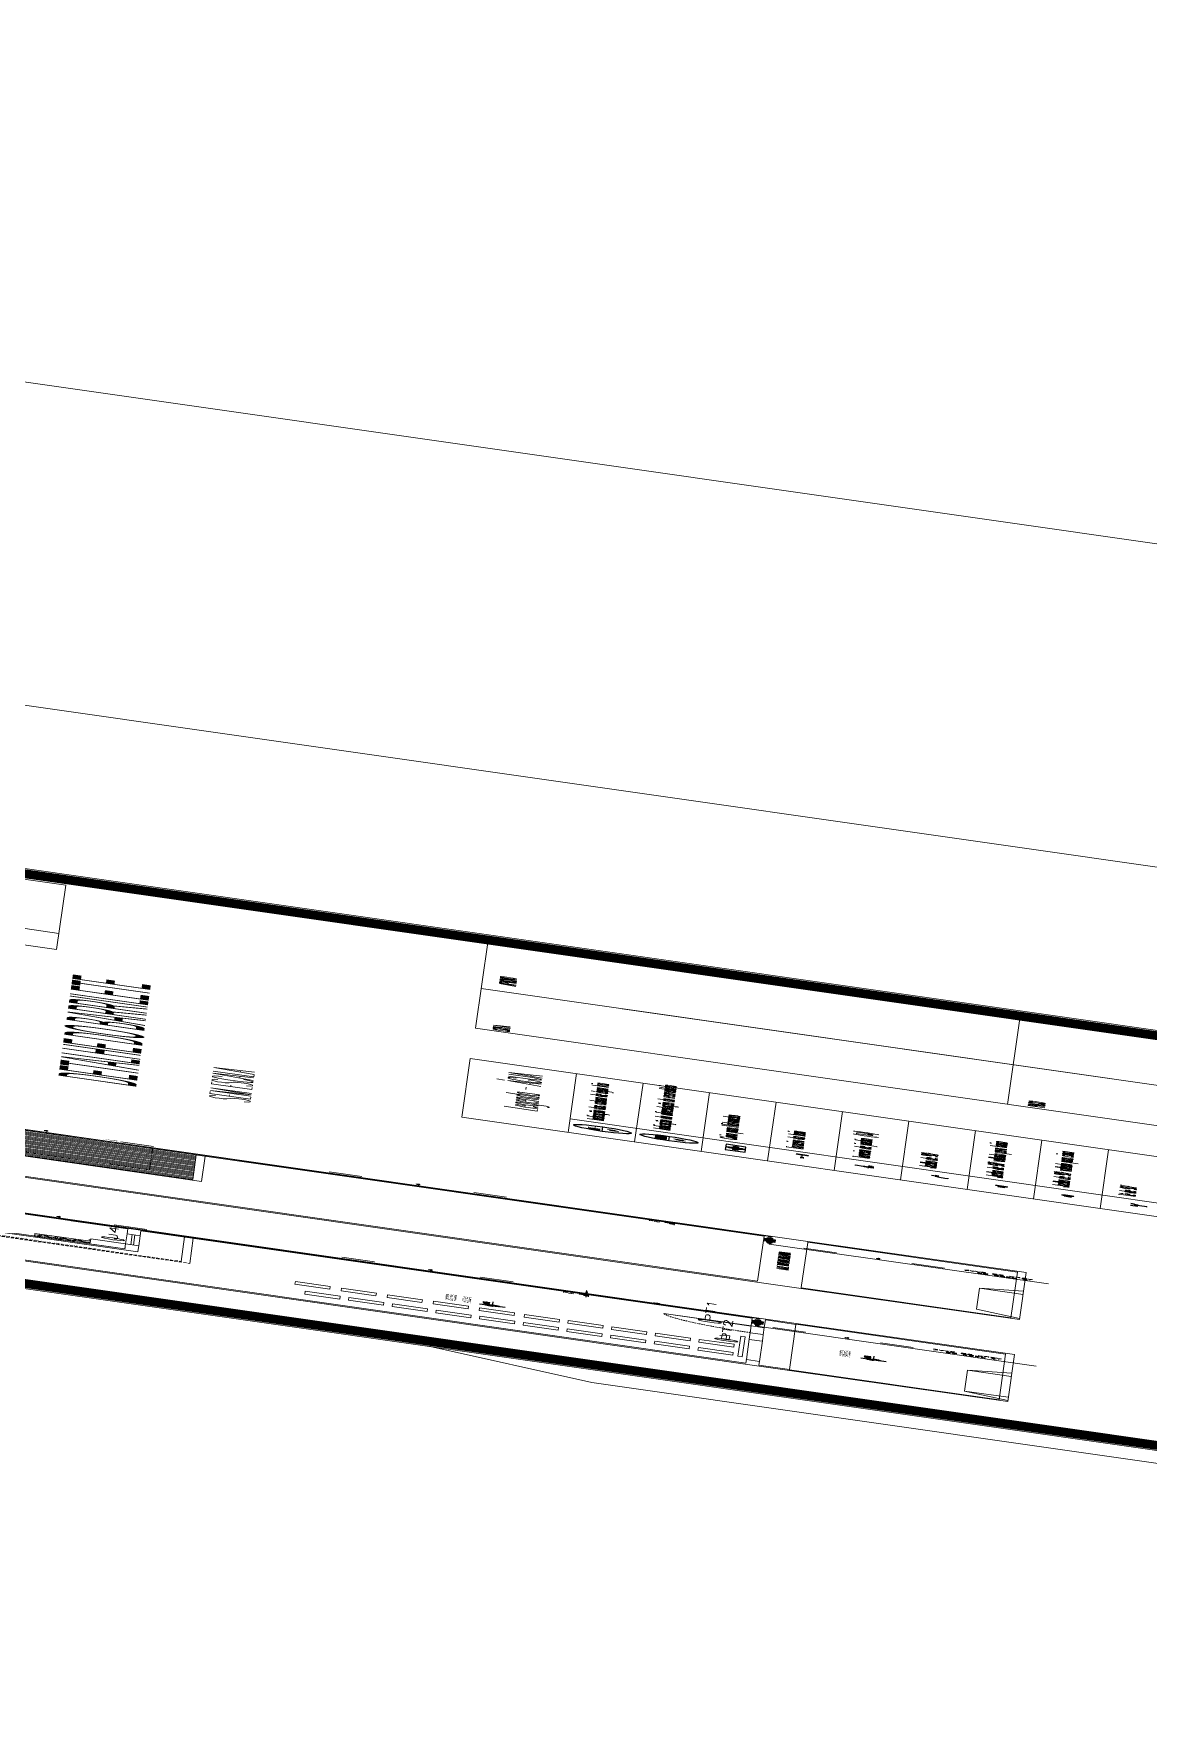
# Model space of a CAD drawing. Header units: millimetres. Extents: x -361192058 to 101130107379, y -14071650034 to 19218552450.
# Drawn here: x -137074 to -136323, y 41818 to 42956 of the extents above; entities that cross this region are included whole.
import ezdxf
from ezdxf.enums import TextEntityAlignment as Align

# ---------------------------------------------------------------- set-up
doc = ezdxf.new("R2010")
doc.units = ezdxf.units.MM
doc.header["$LTSCALE"] = 0.5
doc.linetypes.add('HIDDEN', pattern=[0.375, 0.25, -0.125])
doc.linetypes.add('HIDDEN2', pattern=[0.1875, 0.125, -0.0625])
for name, color, linetype in [('02', 2, 'Continuous'), ('08', 8, 'Continuous'), ('14-04-Texto-04', 3, 'Continuous'), ('ARCO', 7, 'HIDDEN2'), ('CERC02', 3, 'Continuous'), ('CONEXAO_AG_FRIA', 3, 'Continuous'), ('CONEXAO_ESGOTO', 7, 'Continuous'), ('CONEXÃO_HIDRÁULICA', 2, 'Continuous'), ('DIVERSOS', 4, 'Continuous'), ('ESQUADRIAS', 3, 'Continuous'), ('HATCH', 8, 'Continuous'), ('JANELAS_EXTERNO', 1, 'Continuous'), ('JANELAS_INTERNO', 2, 'Continuous'), ('parede', 2, 'Continuous'), ('PISO', 8, 'Continuous'), ('proj', 8, 'HIDDEN'), ('projeção 02', 7, 'HIDDEN2'), ('SIMBOLOS_AGUA', 3, 'Continuous'), ('TEXTO', 3, 'Continuous'), ('texto pequeno', 3, 'Continuous'), ('TEXTO2', 3, 'Continuous'), ('TUBULAÇÃO_HIDRÁULICA', 5, 'Continuous'), ('TXT_0', 7, 'Continuous'), ('TXT_2', 6, 'Continuous')]:
    doc.layers.add(name, color=color, linetype=linetype)
doc.styles.add('ADITIVOCAD', font='ROMANS.shx')
doc.styles.add('ROMANS', font='romans', dxfattribs={"height": 0.1})
doc.styles.add('SANSSERIF', font='sas_____.pfb', dxfattribs={"height": 1})
doc.styles.get("Standard").update_dxf_attribs({"font": 'txt.shx', "height": 0.12})

# ---------------------------------------------------------------- blocks, each defined once
blk = doc.blocks.new('Adh_Afn')
blk.add_line((-0.25, 0), (0.25, 0))
blk.add_circle((0, 0), 0.25)
at = {"flags": 8}
for tag, p in [('$AF', (0, 0.07)), ('$DIAM', (0, -0.091))]:
    blk.add_attdef(tag, text='', height=0.1, dxfattribs=at).set_placement(p, align=Align.MIDDLE)
blk = doc.blocks.new('ADH_HIDROM2')
h = blk.add_hatch(color=256)
edge = h.paths.add_edge_path()
edge.add_arc((-0.112, -0.001), 0.0185, 0, 360)
h = blk.add_hatch(color=256)
edge = h.paths.add_edge_path()
edge.add_arc((0.098, -0.001), 0.0185, 0, 360)
for p, q in [((-0.207, -0.001), (-0.061, -0.001)), ((0.047, -0.001), (0.193, -0.001))]:
    blk.add_line(p, q)
blk.add_lwpolyline([(-0.207, -0.061), (0.193, -0.061), (0.193, 0.059), (-0.207, 0.059)], close=True)
for centre, radius in [((-0.112, -0.001), 0.0185), ((-0.007, -0.001), 0.0539), ((0.098, -0.001), 0.0185)]:
    blk.add_circle(centre, radius)
blk = doc.blocks.new('ADH_TOR_BOIA')
for points in [[(-0.01, 0, 1), (0.01, 0, 1)], [(0.181, 0), (0.256, 0, 1)]]:
    blk.add_hatch(color=256).paths.add_polyline_path(points)
blk.add_line((0.01, 0), (0.256, 0))
for centre, radius in [((0, 0), 0.0103), ((0.219, 0), 0.0375)]:
    blk.add_circle(centre, radius)
blk = doc.blocks.new('ADH_TOR_PRE')
for p, q in [((-0.028, 0.078), (0.028, 0.078)), ((0, 0.032), (0, 0.078)), ((-0.078, 0), (-0.032, 0)), ((0.032, 0), (0.067, 0)), ((0.088, -0.022), (0.088, -0.032))]:
    blk.add_line(p, q)
blk.add_circle((0, 0), 0.0323)
blk.add_arc((0.067, -0.022), 0.0217, 359.6876, 88.1133)
blk = doc.blocks.new('Adh_cx_j90')
blk.add_lwpolyline([(0.078, 0.0225), (0.078, -0.0225), (0.078, 0), (0.06, 0, 0.4142136), (0, -0.06), (0, -0.078), (0.0225, -0.078), (-0.0225, -0.078)], format="xyb")
blk = doc.blocks.new('Adh_cx_j90b')
blk.add_lwpolyline([(-0.068, 0.022), (-0.068, -0.022), (-0.068, 0), (-0.006, 0)])
blk.add_circle((0, 0), 0.0359)
blk = doc.blocks.new('Adh_cx_j90c')
h = blk.add_hatch()
h.set_pattern_fill('_U', color=256, scale=0.003, angle=45, style=0, double=1)
h.set_pattern_definition([(45, (-6.0733674, -5.0413484), (-0.0021213203, 0.0021213203), []), (135, (-6.0733674, -5.0413484), (-0.0021213203, -0.0021213203), [])])
h.paths.add_polyline_path([(-0.017, 0, 1), (0.017, 0, 1)])
blk.add_lwpolyline([(-0.068, 0.022), (-0.068, -0.023), (-0.068, 0), (-0.036, 0)])
for radius in [0.0359, 0.017]:
    blk.add_circle((0, 0), radius)
blk = doc.blocks.new('Adh_cx_te90')
for p, q in [((-0.075, -0.0225), (-0.075, 0.0225)), ((0.075, 0), (-0.075, 0)), ((0, -0.075), (0, 0)), ((0.075, 0), (0.075, 0.0225)), ((0.075, 0.0225), (0.075, -0.0225)), ((-0.0225, -0.075), (0.0225, -0.075))]:
    blk.add_line(p, q)
blk = doc.blocks.new('Adh_hiutiliz')
blk.add_line((0, 0), (0.12, 0))
at = {"flags": 8}
blk.add_attdef('$N', text='', height=0.09, dxfattribs=at).set_placement((0.226, 0.042), align=Align.MIDDLE)
blk = doc.blocks.new('Adc_nivelpl')
h = blk.add_hatch()
h.set_pattern_fill('_U', color=256, scale=0.005, angle=45, style=0, double=1)
h.set_pattern_definition([(45, (-5.8772514, -3.5161936), (-0.003535534, 0.003535534), []), (135, (-5.8772514, -3.5161936), (-0.003535534, -0.003535534), [])])
h.paths.add_polyline_path([(0.195, -0.087, 0.414214), (0.087, -0.195), (0.195, -0.195)])
h.paths.add_polyline_path([(0.195, -0.195), (0.195, -0.304, 0.414214), (0.304, -0.195)])
for p, q in [((0.195, 0), (0.195, -0.391)), ((0.896, -0.195), (0, -0.195))]:
    blk.add_line(p, q)
blk.add_circle((0.195, -0.195), 0.109)
at = {"flags": 8}
blk.add_attdef('NIVEL', (0.364, -0.15), '', height=0.1, dxfattribs=at)
blk = doc.blocks.new('Adh_cx_te90c')
h = blk.add_hatch()
h.set_pattern_fill('_U', color=256, scale=0.002, angle=45, style=0, double=1)
h.set_pattern_definition([(45, (-6.4294139, -5.0577083), (-0.00141421356, 0.00141421356), []), (135, (-6.4294139, -5.0577083), (-0.00141421356, -0.00141421356), [])])
h.paths.add_polyline_path([(-0.017, 0, 1), (0.017, 0, 1)])
for p, q in [((-0.078, 0.022), (-0.078, -0.022)), ((0.078, -0.022), (0.078, 0.022)), ((-0.078, 0), (-0.036, 0)), ((0.036, 0), (0.078, 0))]:
    blk.add_line(p, q)
for radius in [0.0359, 0.017]:
    blk.add_circle((0, 0), radius)
blk = doc.blocks.new('APROVADO QUADRA 21.2 MBVII')
at = {"lineweight": 18}
for p, q in [((4279.785, 2465.041), (4279.785, 2470.18)), ((4289.377, 2465.041), (4289.377, 2470.18)), ((4282.197, 2465.041), (4282.197, 2468.934)), ((4279.785, 2465.041), (4289.377, 2465.041)), ((4263.813, 2460.226), (4272.546, 2460.226)), ((4263.813, 2446.734), (4263.813, 2460.226)), ((4272.546, 2446.734), (4272.546, 2460.226)), ((4263.813, 2459.008), (4272.546, 2459.008)), ((4265.811, 2446.734), (4265.811, 2459.008)), ((4263.813, 2458.247), (4272.546, 2458.247)), ((4263.813, 2457.485), (4272.546, 2457.485)), ((4263.813, 2456.724), (4272.546, 2456.724)), ((4263.813, 2455.963), (4272.546, 2455.963)), ((4263.813, 2455.202), (4272.546, 2455.202)), ((4263.813, 2454.441), (4272.546, 2454.441)), ((4263.813, 2453.68), (4272.546, 2453.68)), ((4263.813, 2452.918), (4272.546, 2452.918))]:
    blk.add_line(p, q, dxfattribs=at)
at = {"color": 8, "lineweight": 18}
for p, q in [((4237.628, 2464.779), (4237.931, 2464.779)), ((4237.628, 2464.756), (4237.628, 2464.779)), ((4237.628, 2464.756), (4237.931, 2464.756)), ((4237.768, 2464.766), (4237.768, 2464.769)), ((4237.79, 2464.769), (4237.768, 2464.769)), ((4237.79, 2464.766), (4237.768, 2464.766)), ((4237.775, 2464.194), (4237.775, 2464.829)), ((4237.783, 2464.194), (4237.783, 2464.829)), ((4237.79, 2464.769), (4237.79, 2464.766)), ((4237.931, 2464.756), (4237.931, 2464.779)), ((4237.628, 2464.594), (4237.931, 2464.594)), ((4237.628, 2464.571), (4237.628, 2464.594)), ((4237.628, 2464.571), (4237.931, 2464.571)), ((4237.63, 2464.657), (4237.924, 2464.726)), ((4237.635, 2464.635), (4237.63, 2464.657)), ((4237.635, 2464.635), (4237.93, 2464.704)), ((4237.79, 2464.685), (4237.768, 2464.68)), ((4237.769, 2464.676), (4237.768, 2464.68)), ((4237.768, 2464.581), (4237.768, 2464.584)), ((4237.79, 2464.584), (4237.768, 2464.584)), ((4237.79, 2464.581), (4237.768, 2464.581)), ((4237.791, 2464.681), (4237.769, 2464.676)), ((4237.79, 2464.685), (4237.791, 2464.681)), ((4237.79, 2464.584), (4237.79, 2464.581)), ((4237.93, 2464.704), (4237.924, 2464.726)), ((4237.931, 2464.571), (4237.931, 2464.594)), ((4237.628, 2464.54), (4237.931, 2464.54)), ((4237.628, 2464.517), (4237.628, 2464.54)), ((4237.628, 2464.517), (4237.931, 2464.517)), ((4237.628, 2464.383), (4237.63, 2464.405)), ((4237.628, 2464.383), (4237.929, 2464.355)), ((4237.63, 2464.436), (4237.924, 2464.505)), ((4237.635, 2464.413), (4237.63, 2464.436)), ((4237.63, 2464.405), (4237.931, 2464.377)), ((4237.635, 2464.413), (4237.93, 2464.483)), ((4237.768, 2464.527), (4237.768, 2464.531)), ((4237.79, 2464.531), (4237.768, 2464.531)), ((4237.79, 2464.527), (4237.768, 2464.527)), ((4237.79, 2464.464), (4237.768, 2464.459)), ((4237.769, 2464.455), (4237.768, 2464.459)), ((4237.791, 2464.381), (4237.768, 2464.383)), ((4237.768, 2464.379), (4237.768, 2464.383)), ((4237.79, 2464.377), (4237.768, 2464.379)), ((4237.791, 2464.46), (4237.769, 2464.455)), ((4237.79, 2464.531), (4237.79, 2464.527)), ((4237.79, 2464.464), (4237.791, 2464.46)), ((4237.791, 2464.381), (4237.79, 2464.377)), ((4237.93, 2464.483), (4237.924, 2464.505)), ((4237.929, 2464.355), (4237.931, 2464.377)), ((4237.931, 2464.517), (4237.931, 2464.54)), ((4237.63, 2464.25), (4237.921, 2464.333)), ((4237.636, 2464.228), (4237.63, 2464.25)), ((4237.636, 2464.228), (4237.927, 2464.311)), ((4237.789, 2464.285), (4237.767, 2464.279)), ((4237.768, 2464.276), (4237.767, 2464.279)), ((4237.79, 2464.282), (4237.768, 2464.276)), ((4237.789, 2464.285), (4237.79, 2464.282)), ((4237.927, 2464.311), (4237.921, 2464.333))]:
    blk.add_line(p, q, dxfattribs=at)
at = {"lineweight": 18}
for points in [[(4114.826, 2517.868), (4314.741, 2517.868), (4314.741, 2359.975), (4114.826, 2359.975)], [(4361.876, 2517.868), (4561.791, 2517.868), (4561.791, 2359.975), (4361.876, 2359.975)]]:
    blk.add_lwpolyline(points, close=True, dxfattribs=at)
at = {"layer": '02', "color": 8, "lineweight": 18}
for p, q in [((4237.584, 2464.83), (4237.584, 2463.794)), ((4237.584, 2464.83), (4237.984, 2464.83)), ((4237.984, 2464.83), (4237.984, 2464.194)), ((4237.984, 2464.194), (4237.584, 2464.194)), ((4237.584, 2464.194), (4237.903, 2464.194)), ((4238.334, 2464.194), (4237.984, 2464.194)), ((4238.334, 2463.794), (4238.334, 2464.194)), ((4237.584, 2463.794), (4238.334, 2463.794))]:
    blk.add_line(p, q, dxfattribs=at)
at = {"layer": '02', "lineweight": 18}
blk.add_line((4277.046, 2460.214), (4277.046, 2439.652), dxfattribs=at)
blk.add_lwpolyline([(4229.721, 2438.839), (4290.921, 2438.839), (4290.921, 2483.389), (4229.721, 2483.389)], close=True, dxfattribs=at)
at = {"layer": '02', "lineweight": 18, "const_width": 0.1}
blk.add_lwpolyline([(4230.471, 2439.589), (4290.171, 2439.589), (4290.171, 2482.639), (4230.471, 2482.639)], close=True, dxfattribs=at)
at = {"layer": '02', "lineweight": 18}
blk.add_lwpolyline([(4229.721, 2438.839), (4227.846, 2438.839), (4227.846, 2458.339), (4229.721, 2460.214), (4230.471, 2460.214)], dxfattribs=at)
at = {"layer": '02', "color": 8, "lineweight": 18}
blk.add_arc((4238.157, 2464.196), 0.0173, 354.5949, 185.4051, dxfattribs=at)
at = {"layer": '08', "color": 8, "lineweight": 18}
for p, q in [((4234.413, 2456.644), (4237.463, 2456.644)), ((4237.463, 2456.494), (4234.413, 2456.494)), ((4234.379, 2454.144), (4234.379, 2453.644)), ((4237.479, 2454.144), (4237.479, 2453.644)), ((4249.671, 2454.144), (4249.671, 2453.644))]:
    blk.add_line(p, q, dxfattribs=at)
at = {"layer": '08', "color": 8, "lineweight": 18, "ltscale": 0.2}
for p, q in [((4233.879, 2456.144), (4240.579, 2456.144)), ((4246.071, 2456.144), (4252.771, 2456.144))]:
    blk.add_line(p, q, dxfattribs=at)
at = {"layer": '08', "color": 8, "lineweight": 18}
for points in [[(4234.77, 2461.302), (4234.77, 2461.702), (4235.17, 2461.702), (4235.17, 2461.302)], [(4236.381, 2461.429), (4236.381, 2461.829), (4235.981, 2461.829), (4235.981, 2461.429)], [(4236.388, 2460.902), (4236.388, 2461.302), (4235.988, 2461.302), (4235.988, 2460.902)], [(4234.77, 2460.802), (4234.77, 2461.202), (4235.17, 2461.202), (4235.17, 2460.802)], [(4236.388, 2460.375), (4236.388, 2460.775), (4235.988, 2460.775), (4235.988, 2460.375)], [(4234.77, 2460.302), (4234.77, 2460.702), (4235.17, 2460.702), (4235.17, 2460.302)], [(4234.77, 2459.802), (4234.77, 2460.202), (4235.17, 2460.202), (4235.17, 2459.802)], [(4236.388, 2459.847), (4236.388, 2460.247), (4235.988, 2460.247), (4235.988, 2459.847)], [(4234.77, 2459.302), (4234.77, 2459.702), (4235.17, 2459.702), (4235.17, 2459.302)], [(4236.381, 2459.32), (4236.381, 2459.72), (4235.981, 2459.72), (4235.981, 2459.32)], [(4234.77, 2458.802), (4234.77, 2459.202), (4235.17, 2459.202), (4235.17, 2458.802)], [(4236.381, 2458.806), (4236.381, 2459.206), (4235.981, 2459.206), (4235.981, 2458.806)], [(4234.77, 2458.302), (4234.77, 2458.702), (4235.17, 2458.702), (4235.17, 2458.302)], [(4236.381, 2458.306), (4236.381, 2458.706), (4235.981, 2458.706), (4235.981, 2458.306)], [(4234.77, 2457.802), (4234.77, 2458.202), (4235.17, 2458.202), (4235.17, 2457.802)], [(4236.381, 2457.806), (4236.381, 2458.206), (4235.981, 2458.206), (4235.981, 2457.806)], [(4234.77, 2457.302), (4234.77, 2457.702), (4235.17, 2457.702), (4235.17, 2457.302)], [(4236.381, 2457.306), (4236.381, 2457.706), (4235.981, 2457.706), (4235.981, 2457.306)], [(4234.77, 2456.802), (4234.77, 2457.202), (4235.17, 2457.202), (4235.17, 2456.802)], [(4236.381, 2456.806), (4236.381, 2457.206), (4235.981, 2457.206), (4235.981, 2456.806)]]:
    blk.add_lwpolyline(points, close=True, dxfattribs=at)
for points in [[(4233.879, 2453.644), (4234.379, 2454.144), (4237.479, 2454.144), (4237.979, 2453.644)], [(4246.071, 2453.644), (4246.571, 2454.144), (4249.671, 2454.144), (4250.171, 2453.644)]]:
    blk.add_lwpolyline(points, dxfattribs=at)
at = {"layer": '14-04-Texto-04', "lineweight": 18}
for p, q in [((4282.947, 2460.214), (4282.947, 2447.667)), ((4282.947, 2447.667), (4282.947, 2458.602))]:
    blk.add_line(p, q, dxfattribs=at)
at = {"layer": 'ARCO', "color": 8, "lineweight": 18}
blk.add_arc((4239.532, 2456.532), 1.122, 97.5018, 174.2431, dxfattribs=at)
at = {"layer": 'CERC02', "lineweight": 18}
for p, q in [((4277.046, 2460.214), (4290.171, 2460.214)), ((4277.046, 2454.123), (4290.171, 2454.123))]:
    blk.add_line(p, q, dxfattribs=at)
at = {"layer": 'CONEXAO_ESGOTO', "lineweight": 18}
for p, q in [((4253.114, 2463.636), (4253.114, 2464.01)), ((4240.901, 2463.578), (4240.901, 2463.952)), ((4253.089, 2461.251), (4253.089, 2461.625)), ((4240.886, 2460.974), (4240.886, 2461.348)), ((4253.089, 2459.597), (4253.089, 2459.971)), ((4240.897, 2459.387), (4240.897, 2459.762)), ((4239.647, 2456.025), (4239.647, 2456.399)), ((4251.85, 2455.803), (4251.85, 2456.177)), ((4239.647, 2454.79), (4239.647, 2455.165)), ((4251.85, 2454.568), (4251.85, 2454.942))]:
    blk.add_line(p, q, dxfattribs=at)
for points in [[(4253.142, 2464.229), (4253.179, 2464.053), (4253.104, 2464.053)], [(4240.901, 2463.952), (4240.939, 2463.776), (4240.864, 2463.776)], [(4253.089, 2461.625), (4253.126, 2461.449), (4253.051, 2461.449)], [(4240.886, 2461.348), (4240.923, 2461.172), (4240.848, 2461.172)], [(4253.089, 2459.971), (4253.126, 2459.795), (4253.051, 2459.795)], [(4240.897, 2459.762), (4240.935, 2459.586), (4240.86, 2459.586)], [(4239.647, 2456.399), (4239.685, 2456.223), (4239.61, 2456.223)], [(4251.85, 2456.177), (4251.888, 2456.001), (4251.813, 2456.001)], [(4239.647, 2455.165), (4239.685, 2454.989), (4239.61, 2454.989)], [(4251.85, 2454.942), (4251.888, 2454.766), (4251.813, 2454.766)]]:
    blk.add_solid(points, dxfattribs=at)
at = {"layer": 'CONEXÃO_HIDRÁULICA', "lineweight": 18}
blk.add_line((4240.639, 2456.656), (4240.684, 2456.656), dxfattribs=at)
for points in [[(4239.585, 2456.6), (4239.585, 2456.555), (4239.585, 2456.578), (4239.517, 2456.578), (4239.517, 2456.5)], [(4240.593, 2456.555), (4240.593, 2456.6), (4240.593, 2456.578), (4240.661, 2456.578), (4240.661, 2456.656)], [(4251.792, 2456.595), (4251.792, 2456.55), (4251.792, 2456.573), (4251.724, 2456.573), (4251.724, 2456.495)], [(4252.8, 2456.55), (4252.8, 2456.595), (4252.8, 2456.573), (4252.868, 2456.573), (4252.868, 2456.651)]]:
    blk.add_lwpolyline(points, dxfattribs=at)
at = {"layer": 'DIVERSOS', "color": 8, "lineweight": 18}
for p, q in [((4245.921, 2456.144), (4245.921, 2478.744)), ((4246.071, 2456.644), (4246.071, 2478.744)), ((4252.771, 2463.744), (4252.771, 2456.644)), ((4252.921, 2463.744), (4252.921, 2456.144)), ((4252.771, 2456.644), (4246.071, 2456.644)), ((4245.921, 2456.144), (4246.071, 2456.144)), ((4252.771, 2456.144), (4252.921, 2456.144))]:
    blk.add_line(p, q, dxfattribs=at)
at = {"layer": 'ESQUADRIAS', "color": 8, "lineweight": 18}
for p, q in [((4252.921, 2478.744), (4252.921, 2463.744)), ((4252.771, 2468.144), (4252.771, 2464.444)), ((4249.121, 2466.494), (4249.121, 2463.144)), ((4252.771, 2463.744), (4252.771, 2464.444)), ((4249.121, 2463.144), (4252.771, 2463.144)), ((4237.523, 2456.868), (4237.378, 2456.981)), ((4234.724, 2456.744), (4237.724, 2456.744)), ((4234.724, 2456.694), (4234.724, 2456.744)), ((4237.724, 2456.694), (4234.724, 2456.694)), ((4237.04, 2456.868), (4237.523, 2456.868)), ((4237.724, 2456.744), (4237.724, 2456.694))]:
    blk.add_line(p, q, dxfattribs=at)
for points in [[(4239.386, 2456.644), (4239.386, 2457.644), (4239.416, 2457.644), (4239.416, 2456.644), (4239.386, 2456.644)], [(4234.363, 2456.644), (4234.413, 2456.644), (4234.413, 2456.494), (4234.363, 2456.494)], [(4237.463, 2456.644), (4237.413, 2456.644), (4237.413, 2456.494), (4237.463, 2456.494)], [(4238.366, 2456.644), (4238.416, 2456.644), (4238.416, 2456.494), (4238.366, 2456.494)], [(4239.466, 2456.644), (4239.416, 2456.644), (4239.416, 2456.494), (4239.466, 2456.494)]]:
    blk.add_lwpolyline(points, dxfattribs=at)
at = {"layer": 'HATCH', "color": 8, "lineweight": 18}
for p, q in [((4249.279, 2463.144), (4249.279, 2469.276)), ((4250.549, 2463.144), (4250.549, 2469.29)), ((4250.707, 2463.144), (4250.707, 2469.29)), ((4250.866, 2463.144), (4250.866, 2469.29)), ((4251.025, 2463.144), (4251.025, 2469.29)), ((4251.184, 2463.144), (4251.184, 2469.29)), ((4249.437, 2463.144), (4249.437, 2469.116)), ((4249.596, 2463.144), (4249.596, 2468.955)), ((4250.231, 2463.144), (4250.231, 2468.971)), ((4250.39, 2463.144), (4250.39, 2469.131)), ((4249.755, 2463.144), (4249.755, 2468.795)), ((4250.072, 2463.144), (4250.072, 2468.81)), ((4249.914, 2463.144), (4249.914, 2468.677)), ((4251.342, 2463.144), (4251.342, 2466.994)), ((4251.501, 2463.144), (4251.501, 2466.994)), ((4251.66, 2463.144), (4251.66, 2466.994)), ((4251.819, 2463.144), (4251.819, 2466.994)), ((4251.977, 2463.144), (4251.977, 2466.994)), ((4252.136, 2463.144), (4252.136, 2466.994)), ((4252.295, 2463.144), (4252.295, 2466.994)), ((4252.454, 2463.144), (4252.454, 2466.994)), ((4252.612, 2463.144), (4252.612, 2466.994)), ((4249.021, 2466.394), (4249.021, 2463.044)), ((4249.021, 2463.044), (4252.771, 2463.044))]:
    blk.add_line(p, q, dxfattribs=at)
at = {"layer": 'JANELAS_EXTERNO', "color": 8, "lineweight": 18}
for p, q in [((4239.832, 2463.794), (4238.332, 2463.794)), ((4239.832, 2463.644), (4238.332, 2463.644))]:
    blk.add_line(p, q, dxfattribs=at)
at = {"layer": 'JANELAS_INTERNO', "color": 8, "lineweight": 18}
for p, q in [((4239.832, 2463.734), (4238.332, 2463.734)), ((4239.832, 2463.704), (4238.332, 2463.704))]:
    blk.add_line(p, q, dxfattribs=at)
at = {"layer": 'parede', "color": 8, "lineweight": 18}
for p, q in [((4233.729, 2456.144), (4233.729, 2481.144)), ((4240.729, 2481.144), (4240.729, 2456.144)), ((4233.879, 2456.644), (4233.879, 2474.094)), ((4237.434, 2466.994), (4237.434, 2463.644)), ((4237.584, 2466.994), (4237.584, 2463.794)), ((4240.579, 2466.994), (4240.579, 2463.794)), ((4240.579, 2464.444), (4240.579, 2463.794)), ((4238.332, 2463.794), (4237.584, 2463.794)), ((4237.759, 2463.794), (4237.584, 2463.794)), ((4238.332, 2463.794), (4238.332, 2463.644)), ((4240.579, 2463.794), (4239.832, 2463.794)), ((4239.832, 2463.794), (4239.832, 2463.644)), ((4237.779, 2463.644), (4237.434, 2463.644)), ((4238.332, 2463.644), (4237.779, 2463.644)), ((4240.579, 2463.644), (4239.832, 2463.644)), ((4240.579, 2463.644), (4240.579, 2456.644)), ((4234.413, 2456.644), (4233.879, 2456.644)), ((4238.766, 2456.644), (4237.463, 2456.644)), ((4240.579, 2456.644), (4239.466, 2456.644)), ((4233.879, 2456.144), (4233.879, 2456.494)), ((4234.413, 2456.494), (4233.879, 2456.494)), ((4238.766, 2456.494), (4237.463, 2456.494)), ((4240.579, 2456.494), (4239.466, 2456.494)), ((4240.579, 2456.494), (4240.579, 2456.144)), ((4233.729, 2456.144), (4233.879, 2456.144)), ((4240.579, 2456.144), (4240.729, 2456.144))]:
    blk.add_line(p, q, dxfattribs=at)
at = {"layer": 'PISO', "color": 8, "lineweight": 18}
for p, q in [((4236.834, 2463.044), (4240.579, 2463.044)), ((4236.934, 2463.144), (4240.579, 2463.144)), ((4238.352, 2456.644), (4239.466, 2456.644)), ((4238.366, 2456.494), (4239.466, 2456.494)), ((4233.729, 2456.144), (4233.729, 2453.644)), ((4233.829, 2456.144), (4233.829, 2453.744)), ((4240.629, 2456.144), (4240.629, 2453.744)), ((4240.729, 2456.144), (4240.729, 2453.644)), ((4245.921, 2456.144), (4245.921, 2453.644)), ((4246.021, 2456.144), (4246.021, 2453.744)), ((4252.821, 2456.144), (4252.821, 2453.744)), ((4252.921, 2456.144), (4252.921, 2453.644)), ((4240.729, 2453.644), (4233.729, 2453.644)), ((4240.629, 2453.744), (4233.829, 2453.744)), ((4252.921, 2453.644), (4245.921, 2453.644)), ((4252.821, 2453.744), (4246.021, 2453.744))]:
    blk.add_line(p, q, dxfattribs=at)
for centre in [(4238.812, 2463.946), (4239.238, 2457.115), (4236.837, 2456.901)]:
    blk.add_circle(centre, 0.133, dxfattribs=at)
at = {"layer": 'proj', "color": 8, "lineweight": 18}
for p, q in [((4236.934, 2466.494), (4236.934, 2463.144)), ((4236.834, 2466.394), (4236.834, 2463.044))]:
    blk.add_line(p, q, dxfattribs=at)
at = {"layer": 'projeção 02', "color": 8, "lineweight": 18}
for p, q in [((4249.621, 2466.994), (4249.621, 2463.644)), ((4249.621, 2463.644), (4252.771, 2463.644))]:
    blk.add_line(p, q, dxfattribs=at)
at = {"layer": 'TUBULAÇÃO_HIDRÁULICA', "lineweight": 18}
for p, q in [((4240.652, 2467.032), (4240.661, 2456.656)), ((4252.866, 2467.053), (4252.868, 2456.573)), ((4239.517, 2456.5), (4239.517, 2453.382)), ((4239.73, 2456.578), (4239.585, 2456.578)), ((4240.402, 2456.578), (4240.593, 2456.578)), ((4251.937, 2456.573), (4251.792, 2456.573)), ((4252.609, 2456.573), (4252.8, 2456.573)), ((4251.724, 2456.495), (4251.724, 2453.377))]:
    blk.add_line(p, q, dxfattribs=at)
at = {"lineweight": 18}
ref = blk.add_blockref('Adh_Afn', (4265.002, 2458.627), dxfattribs=dict(at, xscale=1.332039147057223, yscale=1.332039147057223, zscale=1.332039147057223))
ref.add_attrib('$AF', 'AF-', dxfattribs={"height": 0.1332, "style": 'ADITIVOCAD', "flags": 8}).set_placement((4265.002, 2458.721), align=Align.MIDDLE)
ref.add_attrib('$DIAM', '%%C', dxfattribs={"height": 0.1332, "style": 'ADITIVOCAD', "flags": 8}).set_placement((4265.002, 2458.506), align=Align.MIDDLE)
ref = blk.add_blockref('Adh_Afn', (4265.002, 2457.866), dxfattribs=dict(at, xscale=1.332039147057223, yscale=1.332039147057223, zscale=1.332039147057223))
ref.add_attrib('$AF', 'ALIM', dxfattribs={"height": 0.1332, "style": 'ADITIVOCAD', "flags": 8}).set_placement((4265.002, 2457.96), align=Align.MIDDLE)
ref.add_attrib('$DIAM', '%%C', dxfattribs={"height": 0.1332, "style": 'ADITIVOCAD', "flags": 8}).set_placement((4265.002, 2457.745), align=Align.MIDDLE)
at = {"lineweight": 18, "xscale": 1.9029130672251, "yscale": 1.9029130672251, "zscale": 1.9029130672251}
for name, p in [('ADH_HIDROM2', (4265.002, 2457.105)), ('ADH_TOR_BOIA', (4265.002, 2456.344)), ('ADH_TOR_PRE', (4265.002, 2455.583)), ('Adh_cx_j90', (4265.002, 2454.821)), ('Adh_cx_j90b', (4265.002, 2454.06)), ('Adh_cx_j90c', (4265.002, 2453.299)), ('Adh_cx_te90', (4265.002, 2452.538))]:
    blk.add_blockref(name, p, dxfattribs=at)
at = {"layer": 'CONEXÃO_HIDRÁULICA', "lineweight": 18, "xscale": -1}
for name, p, rotation in [('Adh_cx_te90c', (4240.661, 2458.545), 270), ('Adh_cx_j90b', (4240.704, 2457.741), 180), ('Adh_cx_j90b', (4239.798, 2456.578), 359.9999999999935), ('Adh_cx_j90b', (4240.334, 2456.578), 180), ('Adh_cx_j90b', (4252.005, 2456.573), 359.9999999999935), ('Adh_cx_j90b', (4252.541, 2456.573), 180)]:
    blk.add_blockref(name, p, dxfattribs=dict(at, rotation=rotation))
at = {"layer": 'CONEXÃO_HIDRÁULICA', "lineweight": 18}
for p in [(4239.798, 2456.578), (4252.005, 2456.573)]:
    blk.add_blockref('Adh_cx_j90c', p, dxfattribs=at)
at = {"layer": 'CONEXÃO_HIDRÁULICA', "lineweight": 18, "rotation": 179.9999999999935}
for p in [(4240.334, 2456.578), (4252.541, 2456.573)]:
    blk.add_blockref('Adh_cx_j90c', p, dxfattribs=at)
at = {"layer": 'SIMBOLOS_AGUA', "lineweight": 18, "xscale": -1}
for p in [(4240.463, 2458.545), (4252.692, 2457.698)]:
    blk.add_blockref('ADH_TOR_PRE', p, dxfattribs=at)
at = {"layer": 'SIMBOLOS_AGUA', "lineweight": 18, "xscale": -1, "rotation": 180}
for p in [(4240.073, 2456.576), (4252.28, 2456.572)]:
    blk.add_blockref('ADH_HIDROM2', p, dxfattribs=at)
at = {"layer": 'TUBULAÇÃO_HIDRÁULICA', "lineweight": 18}
ref = blk.add_blockref('Adh_hiutiliz', (4240.661, 2458.545), dxfattribs=dict(at, xscale=-1))
ref.add_attrib('$N', 'TJ', dxfattribs={"layer": 'CONEXÃO_HIDRÁULICA', "height": 0.1, "rotation": 90, "style": 'ADITIVOCAD', "flags": 8}).set_placement((4240.435, 2458.751), align=Align.MIDDLE)
ref = blk.add_blockref('Adh_hiutiliz', (4240.661, 2458.545), dxfattribs=dict(at, xscale=-1))
ref.add_attrib('$N', 'TJ', dxfattribs={"layer": 'CONEXÃO_HIDRÁULICA', "height": 0.1, "rotation": 90, "style": 'ADITIVOCAD', "flags": 8}).set_placement((4240.435, 2458.75), align=Align.MIDDLE)
ref = blk.add_blockref('Adh_hiutiliz', (4252.89, 2457.698), dxfattribs=dict(at, xscale=-1))
ref.add_attrib('$N', 'TJ', dxfattribs={"layer": 'CONEXÃO_HIDRÁULICA', "height": 0.1, "rotation": 90, "style": 'ADITIVOCAD', "flags": 8}).set_placement((4252.663, 2457.904), align=Align.MIDDLE)
ref = blk.add_blockref('Adh_hiutiliz', (4252.89, 2457.698), dxfattribs=dict(at, xscale=-1))
ref.add_attrib('$N', 'TJ', dxfattribs={"layer": 'CONEXÃO_HIDRÁULICA', "height": 0.1, "rotation": 90, "style": 'ADITIVOCAD', "flags": 8}).set_placement((4252.663, 2457.903), align=Align.MIDDLE)
at = {"layer": 'TXT_0', "color": 8, "lineweight": 18}
ref = blk.add_blockref('Adc_nivelpl', (4236.858, 2459.726), dxfattribs=dict(at, xscale=0.75, yscale=0.75, zscale=0.75))
ref.add_attrib('NIVEL', '0.03', (4237.131, 2459.614), dxfattribs={"height": 0.075, "style": 'ADITIVOCAD', "flags": 8})
ref = blk.add_blockref('Adc_nivelpl', (4236.906, 2455.364), dxfattribs=dict(at, xscale=0.75, yscale=0.75, zscale=0.75))
ref.add_attrib('NIVEL', '0.00', (4237.18, 2455.251), dxfattribs={"height": 0.075, "style": 'ADITIVOCAD', "flags": 8})
at = {"color": 0, "lineweight": 13, "flags": 8}
for p in [(4700.725, 2280.113), (4699.574, 2277.896), (4702.355, 2276.195), (4703.672, 2274.085), (4699.844, 2272.219), (4703.049, 2270.137), (4703.088, 2267.98), (4700.652, 2261.522), (4700.701, 2257.159)]:
    blk.add_attdef('NIVEL', p, '', height=0.075, dxfattribs=at)
for rotation, width, p in [(90, 0.8, (4700.821, 2275.752)), (270, 0.6, (4703.844, 2274.902)), (90, 0.8, (4701.557, 2268.502)), (180, 0.6, (4651.182, 2236.193))]:
    blk.add_attdef('$PORTA', text='', height=0.09, rotation=rotation, dxfattribs=dict(at, width=width)).set_placement(p, align=Align.MIDDLE)
for p in [(4654.176, 2240.463), (4648.499, 2240.192), (4637.801, 2239.384), (4633.439, 2239.336), (4656.392, 2239.312), (4652.475, 2237.682), (4644.26, 2236.949), (4646.417, 2236.988), (4650.365, 2236.365)]:
    blk.add_attdef('NIVEL', p, '', height=0.075, rotation=270, dxfattribs=at)
at = {"color": 0, "lineweight": 13, "width": 0.8, "flags": 8}
for p in [(4652.032, 2239.216), (4644.782, 2238.479)]:
    blk.add_attdef('$PORTA', text='', height=0.09, dxfattribs=at).set_placement(p, align=Align.MIDDLE)
at = {"layer": 'CERC02', "lineweight": 18, "style": 'ROMANS'}
blk.add_text('SEM ESCALA', height=0.4641, dxfattribs=at).set_placement((4261.425, 2463.089, -1.5), align=Align.TOP_LEFT)
at = {"layer": 'CONEXAO_AG_FRIA', "lineweight": 18, "char_height": 0.108, "attachment_point": 5, "rotation": 90, "style": 'ROMANS'}
for insert in [(4253.154, 2464.868), (4240.913, 2464.591), (4253.101, 2460.61), (4240.898, 2460.332), (4239.668, 2455.55), (4251.871, 2455.328)]:
    blk.add_mtext('\\A1;∅25mm', dxfattribs=dict(at, insert=insert))
at = {"layer": 'DIVERSOS', "color": 8, "lineweight": 18, "char_height": 0.1011, "width": 0.37308, "attachment_point": 1}
for s, insert in [('{\\C3;J4}', (4238.725, 2463.998)), ('{\\C3;PT1}', (4239.128, 2457.173)), ('{\\C3;PT2}', (4236.707, 2456.957))]:
    blk.add_mtext(s, dxfattribs=dict(at, insert=insert))
at = {"layer": 'PISO', "color": 8, "lineweight": 18, "style": 'SANSSERIF'}
blk.add_text('PROJEÇÃO DA COBERTA', height=0.0626, rotation=90, dxfattribs=at).set_placement((4237.048, 2464.121))
at = {"layer": 'TEXTO', "lineweight": 18, "style": 'SANSSERIF'}
blk.add_text('DETALHE DO BARRILETE', height=0.89102, dxfattribs=at).set_placement((4261.368, 2464.818), align=Align.TOP_LEFT)
at = {"layer": 'texto pequeno', "lineweight": 18, "ltscale": 0.2, "style": 'ROMANS', "width": 0.8}
for s, p in [(' À REDE DE', (4239.715, 2453.781)), ('ÁGUA DO SAAE', (4239.86, 2453.781)), ('ÁGUA DO SAAE', (4252.063, 2453.558)), (' À REDE DE', (4251.917, 2453.558))]:
    blk.add_text(s, height=0.1, rotation=90, dxfattribs=at).set_placement(p)
at = {"layer": 'TEXTO2', "color": 8, "lineweight": 18, "style": 'SANSSERIF'}
for s, p in [('ACESSO', (4236.874, 2459.995)), ('PASSEIO', (4236.892, 2455.485))]:
    blk.add_text(s, height=0.1231, dxfattribs=at).set_placement(p)
at = {"layer": 'TEXTO2', "lineweight": 18, "style": 'ROMANS'}
for s, p in [('CREA', (4277.206, 2460.016)), ('APROVO', (4283.972, 2460.018)), ('PAGO', (4277.258, 2453.889))]:
    blk.add_text(s, height=0.1885, dxfattribs=at).set_placement(p, align=Align.TOP_LEFT)
at = {"layer": 'TEXTO2', "color": 8, "lineweight": 18, "ltscale": 0.4, "style": 'ADITIVOCAD'}
blk.add_text('LAJE IMPERMEABILIZADA', height=0.13122, dxfattribs=at).set_placement((4248.299, 2456.318))
at = {"layer": 'TXT_0', "color": 8, "lineweight": 18, "style": 'SANSSERIF'}
blk.add_text('A=52.26m2', height=0.0985, dxfattribs=at).set_placement((4236.881, 2459.829))
at = {"layer": 'TXT_0', "lineweight": 18, "style": 'ADITIVOCAD'}
for s, height, p in [('Indicação das coluna de água fria', 0.19029, (4266.191, 2458.627)), ('Indicação da alimentação do reservatório', 0.19029, (4266.191, 2457.866)), ('Caixa para Hidrometro', 0.19029, (4266.191, 2457.105)), ('Torneira da boia', 0.19029, (4266.191, 2456.344)), ('Torneira de jardim  (TJ)', 0.19029, (4266.191, 2455.583)), ('Joelho de 90º', 0.19029, (4266.191, 2454.821)), ('Joelho de 90º voltado para baixo', 0.19029, (4266.191, 2454.06)), ('Joelho de 90º voltado para cima', 0.19029, (4266.191, 2453.299)), ('Tê de 90º', 0.1903, (4266.191, 2452.538))]:
    blk.add_text(s, height=height, dxfattribs=at).set_placement(p)
at = {"layer": 'TXT_2', "lineweight": 18, "style": 'ADITIVOCAD'}
blk.add_text('Legenda - ÁGUA', height=0.38058, dxfattribs=at).set_placement((4266.191, 2459.388))

msp = doc.modelspace()

# ---------------------------------------------------------------- block references
at = {"layer": '02', "color": 0, "lineweight": 30, "xscale": -4.574818403918471, "yscale": -59.40450511825884, "zscale": 4.574818403918471, "rotation": 261.8606972171988}
msp.add_blockref('APROVADO QUADRA 21.2 MBVII', (5129.041, 2225.201), dxfattribs=at)

doc.saveas('drawing.dxf')
